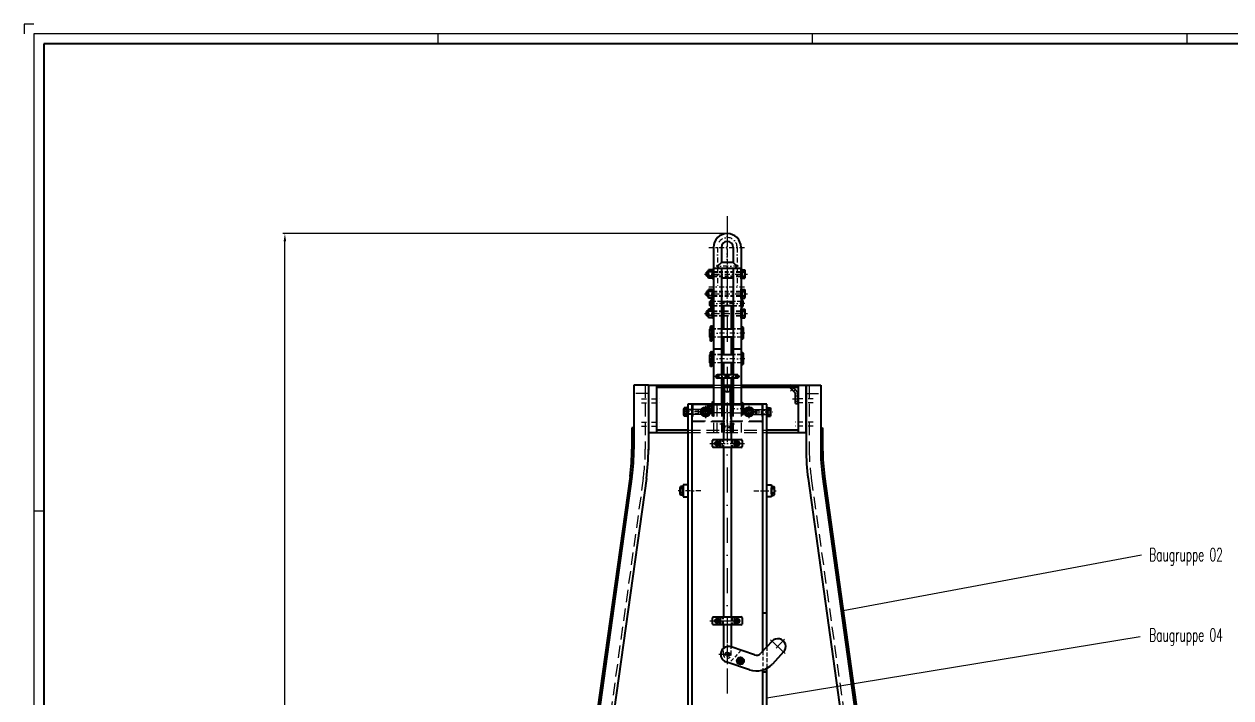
# Model space of a CAD drawing. Extents: x -5080 to -3891, y 5788 to 6629.
# Drawn here: x -5080 to -4468, y 6287 to 6629 of the extents above; entities that cross this region are included whole.
import ezdxf

# ---------------------------------------------------------------- set-up
doc = ezdxf.new("R2010")
doc.units = 0
doc.linetypes.add('STRICHPUNKT', pattern=[25.4, 12.7, -6.35, 0, -6.35])
doc.linetypes.add('VERDECKT', pattern=[9.525, 6.35, -3.175])
doc.layers.get('Defpoints').update_dxf_attribs({"linetype": 'CONTINUOUS'})
for name, color, linetype, lineweight in [('ACHSE', 150, 'STRICHPUNKT', 25), ('BEM', 6, 'CONTINUOUS', 25), ('TEXT_7', 1, 'CONTINUOUS', 60), ('VERDECKT', 2, 'VERDECKT', 25), ('VOLL_03', 6, 'CONTINUOUS', 25), ('VOLL_05', 7, 'CONTINUOUS', 40)]:
    doc.layers.add(name, color=color, linetype=linetype, lineweight=lineweight)
doc.styles.add('ROMANS', font='romans.shx', dxfattribs={"width": 0.6, "height": 80})
doc.styles.get("Standard").update_dxf_attribs({"font": 'romans.shx', "width": 0.6})
doc.dimstyles.get("Standard").update_dxf_attribs({"dimtxt": 4, "dimasz": 4, "dimexe": 1, "dimexo": 1, "dimgap": 1, "dimtad": 1, "dimdsep": 46, "dimtxsty": 'Standard', "dimcen": 0, "dimclrd": 256, "dimclre": 256, "dimclrt": 256, "dimazin": 0, "dimtfac": 1, "dimtmove": 0, "dimatfit": 3, "dimfxl": 0, "dimtolj": 1, "dimtzin": 0, "dimarcsym": 0})

# ---------------------------------------------------------------- blocks, each defined once
blk = doc.blocks.new('*D2')
at = {"layer": 'BEM', "lineweight": -2}
for p, q in [((-4724.53, 6522.56), (-4949.05, 6522.56)), ((-4948.05, 6021.06), (-4948.05, 6518.56)), ((-4927.36, 6017.06), (-4949.05, 6017.06))]:
    blk.add_line(p, q, dxfattribs=at)
at = {"layer": 'BEM'}
for points in [[(-4948.71, 6518.56), (-4947.38, 6518.56), (-4948.05, 6522.56)], [(-4948.71, 6021.06), (-4947.38, 6021.06), (-4948.05, 6017.06)]]:
    blk.add_solid(points, dxfattribs=at)
at = {"layer": 'Defpoints', "color": 0}
for p in [(-4948.05, 6522.56), (-4723.53, 6522.56), (-4926.36, 6017.06)]:
    blk.add_point(p, dxfattribs=at)
at = {"layer": 'BEM', "insert": (-4951.05, 6269.81), "char_height": 4, "attachment_point": 5, "rotation": 90}
blk.add_mtext('\\A1;2528', dxfattribs=at)

msp = doc.modelspace()

# ---------------------------------------------------------------- linework, layer by layer
at = {"layer": 'ACHSE'}
for p, q in [((-4723.5339, 6531.3908), (-4723.5339, 6010.6965)), ((-4728.5339, 6324.5925), (-4728.5339, 6327.5287)), ((-4718.5339, 6324.5925), (-4718.5339, 6327.5287)), ((-4732.394, 6326.0606), (-4714.7419, 6326.0606)), ((-4723.5339, 6314.0942), (-4723.5339, 6304.1034)), ((-4701.6005, 6316.4639), (-4694.167, 6309.569)), ((-4694.4363, 6316.7332), (-4698.6932, 6312.1437)), ((-4727.8887, 6309.0988), (-4721.4027, 6309.0988)), ((-4718.5239, 6305.7902), (-4715.1998, 6305.7902)), ((-4718.4022, 6305.7902), (-4715.3216, 6305.7902)), ((-4716.8619, 6307.4523), (-4716.8619, 6304.1282)), ((-4716.8619, 6304.2499), (-4716.8619, 6307.3305))]:
    msp.add_line(p, q, dxfattribs=at)
at = {"layer": 'ACHSE', "ltscale": 0.2}
for p, q in [((-4723.5339, 6524.9371), (-4723.5339, 6486.184)), ((-4723.5339, 6518.5606), (-4723.5339, 6507.9606)), ((-4732.9105, 6515.5606), (-4714.1573, 6515.5606)), ((-4728.5339, 6515.5606), (-4728.5339, 6495.5606)), ((-4718.5339, 6515.5606), (-4718.5339, 6495.5606)), ((-4717.9093, 6505.9606), (-4729.1436, 6505.9606)), ((-4735.125, 6502.0606), (-4713.3211, 6502.0606)), ((-4735.125, 6492.0606), (-4713.3211, 6492.0606)), ((-4732.9105, 6495.5606), (-4714.1573, 6495.5606)), ((-4714.6367, 6487.0606), (-4732.9959, 6487.0606)), ((-4731.9493, 6489.0106), (-4730.9184, 6489.0106)), ((-4731.4339, 6483.2913), (-4731.4339, 6489.526)), ((-4735.125, 6482.0606), (-4713.3211, 6482.0606)), ((-4732.1928, 6475.3406), (-4731.1749, 6475.3406)), ((-4731.6839, 6475.8495), (-4731.6839, 6467.8097)), ((-4714.5664, 6472.0606), (-4733.5105, 6472.0606)), ((-4732.1928, 6462.3406), (-4731.1749, 6462.3406)), ((-4731.6839, 6462.8495), (-4731.6839, 6454.8097)), ((-4714.5664, 6459.0606), (-4733.5105, 6459.0606)), ((-4717.1817, 6450.0606), (-4729.8886, 6450.0606)), ((-4728.5339, 6451.4152), (-4728.5339, 6448.7059)), ((-4718.5339, 6451.4152), (-4718.5339, 6448.7059)), ((-4691.4552, 6442.6109), (-4689.1925, 6444.8737)), ((-4767.1339, 6438.6967), (-4757.4339, 6438.6967)), ((-4767.1339, 6436.6129), (-4757.4339, 6436.6129)), ((-4723.5339, 6436.8134), (-4723.5339, 6426.1736)), ((-4690.4302, 6438.7038), (-4686.176, 6438.7038)), ((-4679.9339, 6438.6967), (-4689.6339, 6438.6967)), ((-4679.9339, 6436.6129), (-4689.6339, 6436.6129)), ((-4732.3708, 6432.0606), (-4746.5279, 6432.0606)), ((-4731.4006, 6432.0606), (-4737.6672, 6432.0606)), ((-4734.5339, 6435.1938), (-4734.5339, 6428.9273)), ((-4734.5339, 6434.2237), (-4734.5339, 6429.8974)), ((-4714.5339, 6433.6474), (-4734.4887, 6433.6474)), ((-4731.9339, 6430.9908), (-4731.9339, 6436.3362)), ((-4723.5339, 6436.0606), (-4723.5339, 6422.3559)), ((-4715.6672, 6432.0606), (-4709.4006, 6432.0606)), ((-4714.697, 6432.0606), (-4700.166, 6432.0606)), ((-4712.5339, 6435.1938), (-4712.5339, 6428.9273)), ((-4712.5339, 6434.2237), (-4712.5339, 6429.8974)), ((-4767.1339, 6426.879), (-4757.4339, 6426.879)), ((-4767.1339, 6424.7952), (-4757.4339, 6424.7952)), ((-4727.2386, 6426.0606), (-4719.8292, 6426.0606)), ((-4679.9339, 6426.879), (-4689.6339, 6426.879)), ((-4679.9339, 6424.7952), (-4689.6339, 6424.7952)), ((-4732.394, 6416.0606), (-4714.7419, 6416.0606)), ((-4728.5339, 6414.5925), (-4728.5339, 6417.5287)), ((-4718.5339, 6414.5925), (-4718.5339, 6417.5287)), ((-4736.9421, 6392.0606), (-4748.424, 6392.0606)), ((-4710.1257, 6392.0606), (-4698.6438, 6392.0606))]:
    msp.add_line(p, q, dxfattribs=at)
msp.add_arc((-4723.5339, 6515.5606), 5, 0, 180, dxfattribs=at)
at = {"layer": 'BEM'}
for p, q in [((-4513.3548, 6359.4604), (-4664.6664, 6331.1509)), ((-4703.5339, 6287.0606), (-4513.9353, 6318.0855))]:
    msp.add_line(p, q, dxfattribs=at)
at = {"layer": 'VERDECKT', "ltscale": 0.3}
for p, q in [((-4730.5339, 6503.3606), (-4716.5339, 6503.3606)), ((-4730.5339, 6503.2606), (-4716.5339, 6503.2606)), ((-4730.5339, 6503.0398), (-4716.5764, 6503.0398)), ((-4730.5339, 6501.0814), (-4716.5764, 6501.0814)), ((-4730.5339, 6500.8606), (-4716.5339, 6500.8606)), ((-4730.5339, 6500.7606), (-4716.5339, 6500.7606)), ((-4730.5339, 6493.3606), (-4716.5339, 6493.3606)), ((-4730.5339, 6493.2606), (-4716.5339, 6493.2606)), ((-4730.5339, 6493.0398), (-4716.5764, 6493.0398)), ((-4730.5339, 6491.0814), (-4716.5764, 6491.0814)), ((-4730.5339, 6490.8606), (-4716.5339, 6490.8606)), ((-4730.5339, 6490.7606), (-4716.5339, 6490.7606)), ((-4726.5339, 6488.1606), (-4730.5339, 6488.1606)), ((-4726.5339, 6488.0606), (-4730.5339, 6488.0606)), ((-4730.5339, 6486.0606), (-4726.5339, 6486.0606)), ((-4730.5339, 6485.9606), (-4726.5339, 6485.9606)), ((-4716.5339, 6488.1606), (-4720.5339, 6488.1606)), ((-4716.5339, 6488.0606), (-4720.5339, 6488.0606)), ((-4720.5339, 6486.0606), (-4716.5339, 6486.0606)), ((-4720.5339, 6485.9606), (-4716.5339, 6485.9606)), ((-4730.5339, 6483.3606), (-4716.5339, 6483.3606)), ((-4730.5339, 6483.2606), (-4716.5339, 6483.2606)), ((-4730.5339, 6483.0398), (-4716.5764, 6483.0398)), ((-4730.5339, 6481.0814), (-4716.5764, 6481.0814)), ((-4730.5339, 6480.8606), (-4716.5339, 6480.8606)), ((-4730.5339, 6480.7606), (-4716.5339, 6480.7606)), ((-4732.0339, 6470.0606), (-4732.0339, 6474.0606)), ((-4732.0039, 6470.0657), (-4732.0039, 6474.0555)), ((-4731.3639, 6470.0657), (-4731.3639, 6474.0555)), ((-4731.3339, 6470.0606), (-4731.3339, 6474.0606)), ((-4726.5339, 6474.1606), (-4730.5339, 6474.1606)), ((-4726.5339, 6474.0606), (-4730.5339, 6474.0606)), ((-4716.5339, 6474.1606), (-4720.5339, 6474.1606)), ((-4716.5339, 6474.0606), (-4720.5339, 6474.0606)), ((-4726.5339, 6470.0606), (-4730.5339, 6470.0606)), ((-4726.5339, 6469.9606), (-4730.5339, 6469.9606)), ((-4716.5339, 6470.0606), (-4720.5339, 6470.0606)), ((-4716.5339, 6469.9606), (-4720.5339, 6469.9606)), ((-4732.0339, 6457.0606), (-4732.0339, 6461.0606)), ((-4732.0039, 6457.0657), (-4732.0039, 6461.0555)), ((-4731.3639, 6457.0657), (-4731.3639, 6461.0555)), ((-4731.3339, 6457.0606), (-4731.3339, 6461.0606)), ((-4726.5339, 6461.1606), (-4730.5339, 6461.1606)), ((-4726.5339, 6461.0606), (-4730.5339, 6461.0606)), ((-4716.5339, 6461.1606), (-4720.5339, 6461.1606)), ((-4716.5339, 6461.0606), (-4720.5339, 6461.0606)), ((-4726.5339, 6457.0606), (-4730.5339, 6457.0606)), ((-4726.5339, 6456.9606), (-4730.5339, 6456.9606)), ((-4716.5339, 6457.0606), (-4720.5339, 6457.0606)), ((-4716.5339, 6456.9606), (-4720.5339, 6456.9606)), ((-4738.2547, 6433.2606), (-4743.5339, 6433.2606)), ((-4738.0339, 6433.0398), (-4743.5339, 6433.0398)), ((-4738.0339, 6431.0814), (-4743.5339, 6431.0814)), ((-4738.2547, 6430.8606), (-4743.5339, 6430.8606)), ((-4741.0339, 6433.5106), (-4740.8339, 6433.3106)), ((-4741.0339, 6430.6106), (-4740.8339, 6430.8106)), ((-4737.0339, 6433.3106), (-4740.8339, 6433.3106)), ((-4740.8339, 6430.8106), (-4740.8339, 6433.3106)), ((-4737.0339, 6430.8106), (-4740.8339, 6430.8106)), ((-4738.2547, 6433.2606), (-4738.2547, 6430.8606)), ((-4738.2547, 6433.2606), (-4738.0339, 6433.0398)), ((-4738.2547, 6430.8606), (-4738.0339, 6431.0814)), ((-4738.0339, 6431.0814), (-4738.0339, 6433.0398)), ((-4737.0339, 6433.3106), (-4737.0339, 6430.8106)), ((-4737.0339, 6433.3106), (-4736.2828, 6432.0606)), ((-4737.0339, 6430.8106), (-4736.2828, 6432.0606)), ((-4725.7839, 6435.6474), (-4726.5339, 6435.6474)), ((-4725.7839, 6431.6474), (-4726.5339, 6431.6474)), ((-4725.7839, 6435.6474), (-4721.2839, 6435.6474)), ((-4721.2839, 6431.6474), (-4725.7839, 6431.6474)), ((-4725.5339, 6436.0606), (-4725.5339, 6426.0606)), ((-4725.1339, 6436.0606), (-4725.1339, 6427.0606)), ((-4721.9339, 6436.0606), (-4721.9339, 6427.0606)), ((-4721.5339, 6436.0606), (-4721.5339, 6426.0606)), ((-4720.5339, 6435.6474), (-4721.2839, 6435.6474)), ((-4720.5339, 6431.6474), (-4721.2839, 6431.6474)), ((-4710.0339, 6433.3106), (-4710.785, 6432.0606)), ((-4710.0339, 6430.8106), (-4710.785, 6432.0606)), ((-4710.0339, 6433.3106), (-4706.2339, 6433.3106)), ((-4710.0339, 6433.3106), (-4710.0339, 6430.8106)), ((-4710.0339, 6430.8106), (-4706.2339, 6430.8106)), ((-4708.8131, 6433.2606), (-4709.0339, 6433.0398)), ((-4709.0339, 6431.0814), (-4709.0339, 6433.0398)), ((-4709.0339, 6433.0398), (-4703.5339, 6433.0398)), ((-4708.8131, 6430.8606), (-4709.0339, 6431.0814)), ((-4709.0339, 6431.0814), (-4703.5339, 6431.0814)), ((-4708.8131, 6433.2606), (-4708.8131, 6430.8606)), ((-4708.8131, 6433.2606), (-4703.5339, 6433.2606)), ((-4708.8131, 6430.8606), (-4703.5339, 6430.8606)), ((-4706.0339, 6433.5106), (-4706.2339, 6433.3106)), ((-4706.2339, 6430.8106), (-4706.2339, 6433.3106)), ((-4706.0339, 6430.6106), (-4706.2339, 6430.8106)), ((-4726.0339, 6414.0606), (-4726.0339, 6418.0606)), ((-4725.5339, 6418.0606), (-4725.5339, 6414.0606)), ((-4721.5339, 6418.0606), (-4721.5339, 6414.0606)), ((-4721.0339, 6418.0606), (-4721.0339, 6414.0606)), ((-4726.0339, 6324.0606), (-4726.0339, 6328.0606)), ((-4725.5339, 6324.0606), (-4725.5339, 6328.0606)), ((-4721.5339, 6328.0606), (-4721.5339, 6324.0606)), ((-4721.0339, 6328.0606), (-4721.0339, 6324.0606)), ((-4725.5339, 6309.0988), (-4725.5339, 6312.1033)), ((-4723.9839, 6309.9488), (-4723.0839, 6309.9488)), ((-4723.9839, 6308.2488), (-4723.0839, 6308.2488)), ((-4716.5261, 6311.1519), (-4722.4311, 6304.7857)), ((-4721.5339, 6309.0988), (-4721.5339, 6312.8614)), ((-4705.5339, 6310.6507), (-4705.5339, 6301.1152)), ((-4703.5339, 6312.8069), (-4703.5339, 6301.938))]:
    msp.add_line(p, q, dxfattribs=at)
at = {"layer": 'VERDECKT'}
for p, q in [((-4716.5764, 6500.8606), (-4716.5764, 6503.2606)), ((-4716.5764, 6503.0398), (-4716.5339, 6503.062)), ((-4716.5764, 6501.0814), (-4716.5339, 6501.0591)), ((-4716.5764, 6490.8606), (-4716.5764, 6493.2606)), ((-4716.5764, 6493.0398), (-4716.5339, 6493.062)), ((-4731.7339, 6488.0606), (-4731.7339, 6486.0606)), ((-4731.6839, 6486.0749), (-4731.6839, 6488.0463)), ((-4731.1839, 6488.0463), (-4731.1839, 6486.0749)), ((-4731.1339, 6488.0606), (-4731.1339, 6486.0606)), ((-4716.5764, 6491.0814), (-4716.5339, 6491.0591)), ((-4716.5764, 6480.8606), (-4716.5764, 6483.2606)), ((-4716.5764, 6483.0398), (-4716.5339, 6483.062)), ((-4716.5764, 6481.0814), (-4716.5339, 6481.0591)), ((-4726.5339, 6450.8606), (-4726.5339, 6449.2606)), ((-4720.5339, 6450.8606), (-4720.5339, 6449.2606)), ((-4765.1339, 6445.6474), (-4765.1339, 6413.1902)), ((-4730.5339, 6445.6474), (-4726.5339, 6445.6474)), ((-4730.5339, 6444.4257), (-4726.5339, 6444.4257)), ((-4725.7839, 6444.4257), (-4725.0339, 6444.4257)), ((-4722.0339, 6444.4257), (-4721.2839, 6444.4257)), ((-4720.5339, 6445.6474), (-4716.5339, 6445.6474)), ((-4720.5339, 6444.4257), (-4716.5339, 6444.4257)), ((-4691.5966, 6444.1666), (-4690.7481, 6445.0151)), ((-4689.8996, 6442.4695), (-4689.051, 6443.318)), ((-4681.9339, 6445.6474), (-4681.9339, 6413.1902)), ((-4763.5339, 6441.4799), (-4770.9339, 6441.4799)), ((-4687.6339, 6440.0038), (-4688.8339, 6440.0038)), ((-4687.6339, 6437.4038), (-4688.8339, 6437.4038)), ((-4683.5339, 6441.4799), (-4676.1339, 6441.4799)), ((-4741.0339, 6436.0606), (-4741.0339, 6427.4606)), ((-4732.3339, 6435.6474), (-4732.3339, 6431.6474)), ((-4731.5339, 6435.6474), (-4731.5339, 6431.6474)), ((-4730.5339, 6436.0606), (-4730.5339, 6421.6474)), ((-4730.5339, 6435.6474), (-4726.5339, 6435.6474)), ((-4726.5339, 6431.6474), (-4730.5339, 6431.6474)), ((-4728.7839, 6436.0606), (-4728.7839, 6421.6474)), ((-4726.5339, 6436.0606), (-4726.5339, 6421.6474)), ((-4725.7839, 6436.0606), (-4725.7839, 6421.6474)), ((-4725.0339, 6436.0606), (-4725.0339, 6421.6474)), ((-4722.0339, 6436.0606), (-4722.0339, 6421.6474)), ((-4721.2839, 6436.0606), (-4721.2839, 6421.6474)), ((-4720.5339, 6436.0606), (-4720.5339, 6421.6474)), ((-4720.5339, 6435.6474), (-4716.5339, 6435.6474)), ((-4720.5339, 6431.6474), (-4716.5339, 6431.6474)), ((-4716.5339, 6436.0606), (-4716.5339, 6421.6474)), ((-4706.0339, 6436.0606), (-4706.0339, 6427.4606)), ((-4706.0339, 6427.4606), (-4741.0339, 6427.4606)), ((-4741.0339, 6427.4606), (-4740.6339, 6427.0606)), ((-4706.4339, 6427.0606), (-4740.6339, 6427.0606)), ((-4706.4339, 6427.0606), (-4706.0339, 6427.4606)), ((-4770.9339, 6419.8141), (-4771.9339, 6419.8141)), ((-4743.5339, 6422.8692), (-4703.5339, 6422.8692)), ((-4743.5339, 6421.6474), (-4703.5339, 6421.6474)), ((-4676.1339, 6419.8141), (-4675.1339, 6419.8141)), ((-4766.1563, 6398.4478), (-4785.1766, 6261.9767)), ((-4680.9115, 6398.4478), (-4661.8912, 6261.9767))]:
    msp.add_line(p, q, dxfattribs=at)
at = {"layer": 'VERDECKT', "ltscale": 0.3}
for centre, radius in [((-4734.5339, 6432.0606), 1.5647), ((-4734.5339, 6432.0606), 1.3), ((-4734.5339, 6432.0606), 1.2), ((-4712.5339, 6432.0606), 1.5647), ((-4712.5339, 6432.0606), 1.3), ((-4712.5339, 6432.0606), 1.2), ((-4728.5339, 6416.0606), 0.8235), ((-4728.5339, 6416.0606), 0.65), ((-4728.5339, 6416.0606), 0.6), ((-4718.5339, 6416.0606), 0.8235), ((-4718.5339, 6416.0606), 0.65), ((-4718.5339, 6416.0606), 0.6), ((-4728.5339, 6326.0606), 0.8235), ((-4728.5339, 6326.0606), 0.65), ((-4728.5339, 6326.0606), 0.6), ((-4718.5339, 6326.0606), 0.8235), ((-4718.5339, 6326.0606), 0.65), ((-4718.5339, 6326.0606), 0.6), ((-4716.8619, 6305.7902), 1.35), ((-4716.8619, 6305.7902), 1.05), ((-4716.8619, 6305.7902), 0.816)]:
    msp.add_circle(centre, radius, dxfattribs=at)
at = {"layer": 'VERDECKT'}
for centre, radius, start, end in [((-4731.4339, 6489.0106), 0.25, 180, 0), ((-4731.6839, 6475.3406), 0.32, 180, 0), ((-4731.6839, 6462.3406), 0.32, 180, 0), ((-4728.5339, 6450.0606), 0.8, 270, 90), ((-4718.5339, 6450.0606), 0.8, 90, 270), ((-4871.9339, 6413.1902), 106.8, 352.065667, 0), ((-4575.1339, 6413.1902), 106.8, 180, 187.934333)]:
    msp.add_arc(centre, radius, start, end, dxfattribs=at)
at = {"layer": 'VERDECKT', "ltscale": 0.3}
for centre, radius, start, end in [((-4734.5339, 6432.0606), 0.986, 75, 345), ((-4712.5339, 6432.0606), 0.986, 75, 345), ((-4723.5339, 6426.0606), 2, 180, 0), ((-4723.5339, 6423.5474), 1.5, 0, 180), ((-4728.5339, 6416.0606), 0.478, 75, 345), ((-4718.5339, 6416.0606), 0.478, 195, 105), ((-4728.5339, 6326.0606), 0.478, 75, 345), ((-4718.5339, 6326.0606), 0.478, 195, 105), ((-4723.5339, 6309.0988), 2, 180, 0), ((-4723.9839, 6309.0988), 0.85, 90, 270), ((-4723.0839, 6309.0988), 0.85, 270, 90), ((-4716.8619, 6305.7902), 1, 75, 345)]:
    msp.add_arc(centre, radius, start, end, dxfattribs=at)
at = {"layer": 'VOLL_03', "ltscale": 0.8}
for p, q in [((-5075.3783, 6628.8285), (-5080.3783, 6628.8285)), ((-5080.3783, 6628.8285), (-5080.3783, 6623.8285)), ((-3896.3783, 6623.8285), (-5075.3783, 6623.8285)), ((-5075.3783, 6623.8285), (-5075.3783, 5792.8285))]:
    msp.add_line(p, q, dxfattribs=at)
at = {"layer": 'VOLL_03'}
for p, q in [((-4870.3783, 6623.8285), (-4870.3783, 6618.8285)), ((-4680.3783, 6623.8285), (-4680.3783, 6618.8285)), ((-4490.3783, 6623.8285), (-4490.3783, 6618.8285)), ((-4734.0339, 6503.0398), (-4733.2264, 6503.0398)), ((-4734.0339, 6501.0814), (-4733.2264, 6501.0814)), ((-4734.0339, 6493.0398), (-4733.2264, 6493.0398)), ((-4734.0339, 6491.0814), (-4733.2264, 6491.0814)), ((-4734.0339, 6483.0398), (-4733.2264, 6483.0398)), ((-4734.0339, 6481.0814), (-4733.2264, 6481.0814)), ((-5075.3783, 6381.8285), (-5070.3783, 6381.8285))]:
    msp.add_line(p, q, dxfattribs=at)
at = {"layer": 'VOLL_05', "ltscale": 0.8}
for p, q in [((-3901.3783, 6618.8285), (-5070.3783, 6618.8285)), ((-5070.3783, 6618.8285), (-5070.3783, 5797.8285))]:
    msp.add_line(p, q, dxfattribs=at)
at = {"layer": 'VOLL_05'}
for p, q in [((-4730.5339, 6515.5606), (-4730.5339, 6505.0606)), ((-4726.5339, 6515.5606), (-4726.5339, 6507.9606)), ((-4720.5339, 6515.5606), (-4720.5339, 6507.9606)), ((-4716.5339, 6515.5606), (-4716.5339, 6505.0606)), ((-4731.1945, 6504.2384), (-4733.0658, 6504.2384)), ((-4730.8339, 6504.4606), (-4731.0339, 6504.2606)), ((-4731.0339, 6499.8606), (-4731.0339, 6504.2606)), ((-4730.8339, 6499.6606), (-4730.8339, 6504.4606)), ((-4730.5339, 6504.4606), (-4730.8339, 6504.4606)), ((-4730.5339, 6505.0606), (-4726.5339, 6505.0606)), ((-4730.5339, 6505.0606), (-4730.5339, 6436.0606)), ((-4730.5339, 6499.6606), (-4730.5339, 6504.4606)), ((-4726.5339, 6507.9606), (-4728.5339, 6505.9606)), ((-4728.5339, 6505.9606), (-4727.6339, 6505.0606)), ((-4720.5339, 6507.9606), (-4726.5339, 6507.9606)), ((-4726.5339, 6505.0606), (-4716.5339, 6505.0606)), ((-4726.5339, 6505.0606), (-4726.5339, 6450.8606)), ((-4726.5339, 6503.9606), (-4726.5339, 6495.5606)), ((-4720.5339, 6507.9606), (-4718.5339, 6505.9606)), ((-4720.5339, 6505.0606), (-4720.5339, 6450.8606)), ((-4720.5339, 6503.9606), (-4720.5339, 6495.5606)), ((-4718.5339, 6505.9606), (-4719.4339, 6505.0606)), ((-4716.5339, 6505.0606), (-4716.5339, 6436.0606)), ((-4716.5339, 6504.4606), (-4716.2339, 6504.4606)), ((-4716.5339, 6499.6606), (-4716.5339, 6504.4606)), ((-4716.2339, 6504.4606), (-4716.0339, 6504.2606)), ((-4716.2339, 6499.6606), (-4716.2339, 6504.4606)), ((-4716.0339, 6499.8606), (-4716.0339, 6504.2606)), ((-4715.8924, 6500.0108), (-4715.8924, 6504.2384)), ((-4715.8924, 6504.2384), (-4714.6314, 6504.2384)), ((-4715.8924, 6503.9097), (-4715.8924, 6504.2384)), ((-4733.8131, 6503.2606), (-4734.0339, 6503.0398)), ((-4734.0339, 6501.0814), (-4734.0339, 6503.0398)), ((-4733.8131, 6500.8606), (-4734.0339, 6501.0814)), ((-4733.8131, 6503.2606), (-4733.8131, 6500.8606)), ((-4733.8131, 6503.2606), (-4733.2264, 6503.2606)), ((-4733.8131, 6500.8606), (-4733.2264, 6500.8606)), ((-4733.2264, 6500.4272), (-4733.2264, 6503.6939)), ((-4731.1945, 6503.1495), (-4733.0658, 6503.1495)), ((-4731.1945, 6500.9716), (-4733.0658, 6500.9716)), ((-4731.1945, 6499.8827), (-4733.0658, 6499.8827)), ((-4731.0339, 6500.4272), (-4731.0339, 6503.6939)), ((-4731.0339, 6499.8606), (-4730.8339, 6499.6606)), ((-4730.5339, 6499.6606), (-4730.8339, 6499.6606)), ((-4726.5339, 6500.0606), (-4720.5339, 6500.0606)), ((-4716.5339, 6499.6606), (-4716.2339, 6499.6606)), ((-4716.0339, 6499.8606), (-4716.2339, 6499.6606)), ((-4716.0339, 6500.5073), (-4716.0339, 6503.6138)), ((-4716.0339, 6503.6138), (-4715.8924, 6503.6138)), ((-4716.0339, 6500.5073), (-4715.8924, 6500.5073)), ((-4715.8924, 6503.1495), (-4714.6314, 6503.1495)), ((-4715.8924, 6500.9716), (-4714.6314, 6500.9716)), ((-4715.8924, 6500.3395), (-4715.8924, 6499.8827)), ((-4715.8924, 6499.8827), (-4714.6314, 6499.8827)), ((-4714.4708, 6500.4272), (-4714.4708, 6503.6939)), ((-4733.8131, 6493.2606), (-4734.0339, 6493.0398)), ((-4734.0339, 6491.0814), (-4734.0339, 6493.0398)), ((-4733.8131, 6493.2606), (-4733.8131, 6490.8606)), ((-4733.8131, 6493.2606), (-4733.2264, 6493.2606)), ((-4733.2264, 6490.4272), (-4733.2264, 6493.6939)), ((-4731.1945, 6494.2384), (-4733.0658, 6494.2384)), ((-4731.1945, 6493.1495), (-4733.0658, 6493.1495)), ((-4730.8339, 6494.4606), (-4731.0339, 6494.2606)), ((-4731.0339, 6489.8606), (-4731.0339, 6494.2606)), ((-4731.0339, 6490.4272), (-4731.0339, 6493.6939)), ((-4730.5339, 6494.4606), (-4730.8339, 6494.4606)), ((-4730.8339, 6489.6606), (-4730.8339, 6494.4606)), ((-4730.5339, 6489.6606), (-4730.5339, 6494.4606)), ((-4716.5339, 6489.6606), (-4716.5339, 6494.4606)), ((-4716.5339, 6494.4606), (-4716.2339, 6494.4606)), ((-4716.2339, 6489.6606), (-4716.2339, 6494.4606)), ((-4716.2339, 6494.4606), (-4716.0339, 6494.2606)), ((-4716.0339, 6489.8606), (-4716.0339, 6494.2606)), ((-4716.0339, 6493.6138), (-4715.8924, 6493.6138)), ((-4716.0339, 6490.5073), (-4716.0339, 6493.6138)), ((-4715.8924, 6493.9097), (-4715.8924, 6494.2384)), ((-4715.8924, 6494.2384), (-4714.6314, 6494.2384)), ((-4715.8924, 6490.0108), (-4715.8924, 6494.2384)), ((-4715.8924, 6493.1495), (-4714.6314, 6493.1495)), ((-4714.4708, 6490.4272), (-4714.4708, 6493.6939)), ((-4733.8131, 6490.8606), (-4734.0339, 6491.0814)), ((-4733.8131, 6490.8606), (-4733.2264, 6490.8606)), ((-4731.1945, 6490.9716), (-4733.0658, 6490.9716)), ((-4731.1945, 6489.8827), (-4733.0658, 6489.8827)), ((-4732.5339, 6487.8606), (-4732.3339, 6488.0606)), ((-4732.5339, 6487.8606), (-4732.5339, 6486.2606)), ((-4732.5339, 6486.2606), (-4732.3339, 6486.0606)), ((-4731.7339, 6488.0606), (-4732.3339, 6488.0606)), ((-4732.3339, 6486.0606), (-4732.3339, 6488.0606)), ((-4732.3339, 6486.0606), (-4732.3339, 6488.0606)), ((-4732.3339, 6486.0606), (-4731.7339, 6486.0606)), ((-4731.6839, 6488.0463), (-4731.6839, 6489.0106)), ((-4731.6839, 6483.6606), (-4731.6839, 6486.0749)), ((-4731.1839, 6488.0463), (-4731.1839, 6489.0106)), ((-4731.1839, 6483.6606), (-4731.1839, 6486.0749)), ((-4730.9339, 6488.0606), (-4731.1339, 6488.0606)), ((-4731.1339, 6486.0606), (-4730.9339, 6486.0606)), ((-4731.0339, 6489.8606), (-4730.8339, 6489.6606)), ((-4730.9339, 6488.8606), (-4730.7339, 6489.0606)), ((-4730.9339, 6485.2606), (-4730.9339, 6488.8606)), ((-4730.5339, 6489.6606), (-4730.8339, 6489.6606)), ((-4730.5339, 6489.0606), (-4730.7339, 6489.0606)), ((-4730.7339, 6489.0606), (-4730.7339, 6485.0606)), ((-4730.5339, 6485.0606), (-4730.5339, 6489.0606)), ((-4730.5339, 6488.0606), (-4730.5339, 6489.0606)), ((-4730.5339, 6485.0606), (-4730.5339, 6486.0606)), ((-4726.5339, 6488.0606), (-4720.5339, 6488.0606)), ((-4726.5339, 6486.0606), (-4720.5339, 6486.0606)), ((-4725.5339, 6486.0606), (-4725.5339, 6474.0606)), ((-4721.5339, 6486.0606), (-4721.5339, 6474.0606)), ((-4716.5339, 6489.6606), (-4716.2339, 6489.6606)), ((-4716.5339, 6488.4606), (-4716.3339, 6488.6606)), ((-4716.5339, 6485.6606), (-4716.5339, 6488.4606)), ((-4716.5339, 6485.6606), (-4716.3339, 6485.4606)), ((-4716.3339, 6485.4606), (-4716.3339, 6488.6606)), ((-4715.7339, 6488.6606), (-4716.3339, 6488.6606)), ((-4716.0339, 6489.8606), (-4716.2339, 6489.6606)), ((-4716.0339, 6490.5073), (-4715.8924, 6490.5073)), ((-4715.8924, 6490.9716), (-4714.6314, 6490.9716)), ((-4715.8924, 6490.3395), (-4715.8924, 6489.8827)), ((-4715.8924, 6489.8827), (-4714.6314, 6489.8827)), ((-4715.7339, 6485.4606), (-4715.7339, 6488.6606)), ((-4715.5339, 6488.4606), (-4715.7339, 6488.6606)), ((-4715.7339, 6485.4606), (-4715.5339, 6485.6606)), ((-4715.5339, 6485.6606), (-4715.5339, 6488.4606)), ((-4733.8131, 6483.2606), (-4734.0339, 6483.0398)), ((-4734.0339, 6481.0814), (-4734.0339, 6483.0398)), ((-4733.8131, 6480.8606), (-4734.0339, 6481.0814)), ((-4733.8131, 6483.2606), (-4733.8131, 6480.8606)), ((-4733.8131, 6483.2606), (-4733.2264, 6483.2606)), ((-4733.8131, 6480.8606), (-4733.2264, 6480.8606)), ((-4733.2264, 6480.4272), (-4733.2264, 6483.6939)), ((-4731.1945, 6484.2384), (-4733.0658, 6484.2384)), ((-4731.1945, 6483.1495), (-4733.0658, 6483.1495)), ((-4731.1945, 6480.9716), (-4733.0658, 6480.9716)), ((-4731.1945, 6479.8827), (-4733.0658, 6479.8827)), ((-4731.6839, 6483.6606), (-4731.1839, 6483.6606)), ((-4730.8339, 6484.4606), (-4731.0339, 6484.2606)), ((-4731.0339, 6479.8606), (-4731.0339, 6484.2606)), ((-4731.0339, 6480.4272), (-4731.0339, 6483.6939)), ((-4731.0339, 6479.8606), (-4730.8339, 6479.6606)), ((-4730.7339, 6485.0606), (-4730.9339, 6485.2606)), ((-4730.5339, 6484.4606), (-4730.8339, 6484.4606)), ((-4730.8339, 6479.6606), (-4730.8339, 6484.4606)), ((-4730.5339, 6479.6606), (-4730.8339, 6479.6606)), ((-4730.5339, 6485.0606), (-4730.7339, 6485.0606)), ((-4730.5339, 6479.6606), (-4730.5339, 6484.4606)), ((-4716.5339, 6479.6606), (-4716.5339, 6484.4606)), ((-4716.5339, 6484.4606), (-4716.2339, 6484.4606)), ((-4716.5339, 6479.6606), (-4716.2339, 6479.6606)), ((-4716.3339, 6485.4606), (-4715.7339, 6485.4606)), ((-4716.2339, 6479.6606), (-4716.2339, 6484.4606)), ((-4716.2339, 6484.4606), (-4716.0339, 6484.2606)), ((-4716.0339, 6479.8606), (-4716.2339, 6479.6606)), ((-4716.0339, 6479.8606), (-4716.0339, 6484.2606)), ((-4716.0339, 6483.6138), (-4715.8924, 6483.6138)), ((-4716.0339, 6480.5073), (-4716.0339, 6483.6138)), ((-4716.0339, 6480.5073), (-4715.8924, 6480.5073)), ((-4715.8924, 6483.9097), (-4715.8924, 6484.2384)), ((-4715.8924, 6484.2384), (-4714.6314, 6484.2384)), ((-4715.8924, 6480.0108), (-4715.8924, 6484.2384)), ((-4715.8924, 6483.1495), (-4714.6314, 6483.1495)), ((-4715.8924, 6480.9716), (-4714.6314, 6480.9716)), ((-4715.8924, 6480.3395), (-4715.8924, 6479.8827)), ((-4715.8924, 6479.8827), (-4714.6314, 6479.8827)), ((-4714.4708, 6480.4272), (-4714.4708, 6483.6939)), ((-4732.5339, 6473.8606), (-4732.3339, 6474.0606)), ((-4732.5339, 6473.8606), (-4732.5339, 6470.2606)), ((-4732.3339, 6470.0606), (-4732.3339, 6474.0606)), ((-4732.0339, 6474.0606), (-4732.3339, 6474.0606)), ((-4732.0039, 6474.0555), (-4732.0039, 6475.3406)), ((-4731.3639, 6474.0555), (-4731.3639, 6475.3406)), ((-4731.1339, 6474.0606), (-4731.3339, 6474.0606)), ((-4730.8339, 6475.7569), (-4731.1339, 6475.4569)), ((-4731.1339, 6468.6569), (-4731.1339, 6475.4569)), ((-4730.8339, 6468.3569), (-4730.8339, 6475.7569)), ((-4730.5339, 6475.7569), (-4730.8339, 6475.7569)), ((-4730.5339, 6468.3569), (-4730.5339, 6475.7569)), ((-4720.5339, 6474.0606), (-4726.5339, 6474.0606)), ((-4716.3339, 6475.0606), (-4716.5339, 6474.8606)), ((-4715.7339, 6475.0606), (-4716.3339, 6475.0606)), ((-4716.2839, 6475.0606), (-4716.2839, 6469.0606)), ((-4715.5339, 6474.8606), (-4715.7339, 6475.0606)), ((-4715.7339, 6475.0606), (-4715.7339, 6469.0606)), ((-4715.5339, 6474.8606), (-4715.5339, 6469.2606)), ((-4732.5339, 6470.2606), (-4732.3339, 6470.0606)), ((-4732.0339, 6470.0606), (-4732.3339, 6470.0606)), ((-4732.0039, 6468.0606), (-4732.0039, 6470.0657)), ((-4731.3639, 6468.0606), (-4732.0039, 6468.0606)), ((-4731.3639, 6468.0606), (-4731.3639, 6470.0657)), ((-4731.1339, 6470.0606), (-4731.3339, 6470.0606)), ((-4731.1339, 6468.6569), (-4730.8339, 6468.3569)), ((-4730.5339, 6468.3569), (-4730.8339, 6468.3569)), ((-4720.5339, 6470.0606), (-4726.5339, 6470.0606)), ((-4725.5339, 6470.0606), (-4725.5339, 6461.0606)), ((-4721.5339, 6470.0606), (-4721.5339, 6461.0606)), ((-4716.5339, 6469.2606), (-4716.3339, 6469.0606)), ((-4715.7339, 6469.0606), (-4716.3339, 6469.0606)), ((-4715.7339, 6469.0606), (-4715.5339, 6469.2606)), ((-4732.5339, 6460.8606), (-4732.3339, 6461.0606)), ((-4732.3339, 6457.0606), (-4732.3339, 6461.0606)), ((-4732.0339, 6461.0606), (-4732.3339, 6461.0606)), ((-4732.0039, 6461.0555), (-4732.0039, 6462.3406)), ((-4731.3639, 6461.0555), (-4731.3639, 6462.3406)), ((-4731.1339, 6461.0606), (-4731.3339, 6461.0606)), ((-4730.8339, 6462.7569), (-4731.1339, 6462.4569)), ((-4731.1339, 6455.6569), (-4731.1339, 6462.4569)), ((-4730.5339, 6462.7569), (-4730.8339, 6462.7569)), ((-4730.8339, 6455.3569), (-4730.8339, 6462.7569)), ((-4730.5339, 6464.0606), (-4726.5339, 6464.0606)), ((-4730.5339, 6455.3569), (-4730.5339, 6462.7569)), ((-4720.5339, 6461.0606), (-4726.5339, 6461.0606)), ((-4720.5339, 6464.0606), (-4716.5339, 6464.0606)), ((-4716.3339, 6462.0606), (-4716.5339, 6461.8606)), ((-4715.7339, 6462.0606), (-4716.3339, 6462.0606)), ((-4716.2839, 6462.0606), (-4716.2839, 6456.0606)), ((-4715.5339, 6461.8606), (-4715.7339, 6462.0606)), ((-4715.7339, 6462.0606), (-4715.7339, 6456.0606)), ((-4715.5339, 6461.8606), (-4715.5339, 6456.2606)), ((-4732.5339, 6460.8606), (-4732.5339, 6457.2606)), ((-4732.5339, 6457.2606), (-4732.3339, 6457.0606)), ((-4732.0339, 6457.0606), (-4732.3339, 6457.0606)), ((-4732.0039, 6455.0606), (-4732.0039, 6457.0657)), ((-4731.3639, 6455.0606), (-4732.0039, 6455.0606)), ((-4731.3639, 6455.0606), (-4731.3639, 6457.0657)), ((-4731.1339, 6457.0606), (-4731.3339, 6457.0606)), ((-4731.1339, 6455.6569), (-4730.8339, 6455.3569)), ((-4730.5339, 6455.3569), (-4730.8339, 6455.3569)), ((-4720.5339, 6457.0606), (-4726.5339, 6457.0606)), ((-4725.5339, 6457.0606), (-4725.5339, 6450.8606)), ((-4721.5339, 6457.0606), (-4721.5339, 6450.8606)), ((-4716.5339, 6456.2606), (-4716.3339, 6456.0606)), ((-4715.7339, 6456.0606), (-4716.3339, 6456.0606)), ((-4715.7339, 6456.0606), (-4715.5339, 6456.2606)), ((-4718.5339, 6450.8606), (-4728.5339, 6450.8606)), ((-4718.5339, 6449.2606), (-4728.5339, 6449.2606)), ((-4726.5339, 6449.2606), (-4726.5339, 6436.0606)), ((-4725.5339, 6449.2606), (-4725.5339, 6418.0606)), ((-4721.5339, 6449.2606), (-4721.5339, 6418.0606)), ((-4720.5339, 6449.2606), (-4720.5339, 6436.0606)), ((-4770.9339, 6445.6474), (-4770.9339, 6413.1902)), ((-4763.5339, 6445.6474), (-4770.9339, 6445.6474)), ((-4763.5339, 6445.6474), (-4763.5339, 6412.6077)), ((-4763.4339, 6445.6474), (-4730.5339, 6445.6474)), ((-4763.4339, 6445.6474), (-4763.4339, 6421.6474)), ((-4759.4339, 6445.6474), (-4759.4339, 6421.6474)), ((-4730.5339, 6444.4257), (-4759.4339, 6444.4257)), ((-4730.5339, 6445.6474), (-4730.5339, 6436.0606)), ((-4726.5339, 6445.6474), (-4726.5339, 6436.0606)), ((-4726.5339, 6445.6474), (-4720.5339, 6445.6474)), ((-4725.7839, 6444.4257), (-4726.5339, 6444.4257)), ((-4725.7839, 6445.6474), (-4725.7839, 6436.0606)), ((-4725.0339, 6445.6474), (-4725.0339, 6436.0606)), ((-4722.0339, 6444.4257), (-4725.0339, 6444.4257)), ((-4722.0339, 6445.6474), (-4722.0339, 6436.0606)), ((-4721.2839, 6445.6474), (-4721.2839, 6436.0606)), ((-4721.2839, 6444.4257), (-4720.5339, 6444.4257)), ((-4720.5339, 6445.6474), (-4720.5339, 6436.0606)), ((-4716.5339, 6445.6474), (-4716.5339, 6436.0606)), ((-4716.5339, 6445.6474), (-4683.6339, 6445.6474)), ((-4687.6339, 6444.4257), (-4716.5339, 6444.4257)), ((-4692.3694, 6444.9393), (-4691.5209, 6445.7879)), ((-4689.1268, 6441.6967), (-4692.3694, 6444.9393)), ((-4688.2783, 6442.5452), (-4691.5209, 6445.7879)), ((-4687.6339, 6445.6474), (-4687.6339, 6421.6474)), ((-4683.6339, 6445.6474), (-4683.6339, 6421.6474)), ((-4683.5339, 6445.6474), (-4683.5339, 6412.6077)), ((-4683.5339, 6445.6474), (-4676.1339, 6445.6474)), ((-4676.1339, 6445.6474), (-4676.1339, 6413.1902)), ((-4731.1339, 6437.0474), (-4730.8339, 6437.3474)), ((-4731.1339, 6437.0474), (-4731.1339, 6430.2474)), ((-4730.5339, 6437.3474), (-4730.8339, 6437.3474)), ((-4730.8339, 6437.3474), (-4730.8339, 6429.9474)), ((-4730.5339, 6437.3474), (-4730.5339, 6429.9474)), ((-4716.3339, 6436.6474), (-4716.5339, 6436.4474)), ((-4716.3339, 6436.6474), (-4716.3339, 6430.6474)), ((-4715.7339, 6436.6474), (-4716.3339, 6436.6474)), ((-4715.7339, 6436.6474), (-4715.7339, 6430.6474)), ((-4715.7339, 6436.6474), (-4715.5339, 6436.4474)), ((-4688.8339, 6436.4038), (-4688.8339, 6440.9896)), ((-4687.6339, 6436.4038), (-4687.6339, 6440.9896)), ((-4745.597, 6430.4272), (-4745.597, 6433.6939)), ((-4744.1753, 6434.2384), (-4745.4363, 6434.2384)), ((-4744.1753, 6433.1495), (-4745.4363, 6433.1495)), ((-4744.1753, 6430.9716), (-4745.4363, 6430.9716)), ((-4744.1753, 6433.9097), (-4744.1753, 6434.2384)), ((-4744.1753, 6430.0108), (-4744.1753, 6434.2384)), ((-4744.0339, 6433.6138), (-4744.1753, 6433.6138)), ((-4744.0339, 6430.5073), (-4744.1753, 6430.5073)), ((-4743.8339, 6434.4606), (-4744.0339, 6434.2606)), ((-4744.0339, 6429.8606), (-4744.0339, 6434.2606)), ((-4744.0339, 6430.5073), (-4744.0339, 6433.6138)), ((-4743.8339, 6429.6606), (-4743.8339, 6434.4606)), ((-4743.5339, 6434.4606), (-4743.8339, 6434.4606)), ((-4703.5339, 6436.0606), (-4743.5339, 6436.0606)), ((-4743.5339, 6436.0606), (-4743.5339, 6270.0606)), ((-4743.5339, 6429.6606), (-4743.5339, 6434.4606)), ((-4741.5339, 6436.0606), (-4741.5339, 6270.0606)), ((-4741.0339, 6436.0606), (-4706.0339, 6436.0606)), ((-4736.4339, 6433.1575), (-4734.5339, 6434.2545)), ((-4736.4339, 6433.1575), (-4736.4339, 6430.9636)), ((-4736.4339, 6430.9636), (-4734.5339, 6429.8666)), ((-4732.6339, 6433.1575), (-4734.5339, 6434.2545)), ((-4732.6339, 6430.9636), (-4734.5339, 6429.8666)), ((-4733.5339, 6435.2474), (-4733.1339, 6435.6474)), ((-4733.5339, 6435.2474), (-4733.5339, 6432.0474)), ((-4733.5339, 6432.0474), (-4733.1339, 6431.6474)), ((-4732.3339, 6435.6474), (-4733.1339, 6435.6474)), ((-4733.1339, 6435.6474), (-4733.1339, 6431.6474)), ((-4732.3339, 6431.6474), (-4733.1339, 6431.6474)), ((-4732.6339, 6433.1575), (-4732.6339, 6430.9636)), ((-4731.1339, 6435.6474), (-4731.5339, 6435.6474)), ((-4731.1339, 6431.6474), (-4731.5339, 6431.6474)), ((-4716.3339, 6430.6474), (-4716.5339, 6430.8474)), ((-4715.7339, 6430.6474), (-4716.3339, 6430.6474)), ((-4715.5339, 6430.8474), (-4715.7339, 6430.6474)), ((-4715.5339, 6436.4474), (-4715.5339, 6430.8474)), ((-4714.4339, 6433.1575), (-4712.5339, 6434.2545)), ((-4714.4339, 6433.1575), (-4714.4339, 6430.9636)), ((-4714.4339, 6430.9636), (-4712.5339, 6429.8666)), ((-4710.6339, 6433.1575), (-4712.5339, 6434.2545)), ((-4710.6339, 6430.9636), (-4712.5339, 6429.8666)), ((-4710.6339, 6433.1575), (-4710.6339, 6430.9636)), ((-4705.5339, 6392.0606), (-4705.5339, 6436.0606)), ((-4703.5339, 6392.0606), (-4703.5339, 6436.0606)), ((-4703.5339, 6429.6606), (-4703.5339, 6434.4606)), ((-4703.5339, 6434.4606), (-4703.2339, 6434.4606)), ((-4703.2339, 6429.6606), (-4703.2339, 6434.4606)), ((-4703.2339, 6434.4606), (-4703.0339, 6434.2606)), ((-4703.0339, 6429.8606), (-4703.0339, 6434.2606)), ((-4703.0339, 6433.6138), (-4702.8924, 6433.6138)), ((-4703.0339, 6430.5073), (-4703.0339, 6433.6138)), ((-4703.0339, 6430.5073), (-4702.8924, 6430.5073)), ((-4702.8924, 6433.9097), (-4702.8924, 6434.2384)), ((-4702.8924, 6434.2384), (-4701.6314, 6434.2384)), ((-4702.8924, 6430.0108), (-4702.8924, 6434.2384)), ((-4702.8924, 6433.1495), (-4701.6314, 6433.1495)), ((-4702.8924, 6430.9716), (-4701.6314, 6430.9716)), ((-4701.4708, 6430.4272), (-4701.4708, 6433.6939)), ((-4688.8339, 6436.4038), (-4687.6339, 6436.4038)), ((-4744.1753, 6429.8827), (-4745.4363, 6429.8827)), ((-4744.1753, 6430.3395), (-4744.1753, 6429.8827)), ((-4744.0339, 6429.8606), (-4743.8339, 6429.6606)), ((-4743.5339, 6429.6606), (-4743.8339, 6429.6606)), ((-4730.8339, 6429.9474), (-4731.1339, 6430.2474)), ((-4730.5339, 6429.9474), (-4730.8339, 6429.9474)), ((-4703.5339, 6429.6606), (-4703.2339, 6429.6606)), ((-4703.0339, 6429.8606), (-4703.2339, 6429.6606)), ((-4702.8924, 6430.3395), (-4702.8924, 6429.8827)), ((-4702.8924, 6429.8827), (-4701.6314, 6429.8827)), ((-4770.9339, 6423.9817), (-4771.9339, 6423.9817)), ((-4771.9339, 6423.9817), (-4771.9339, 6413.1902)), ((-4763.4339, 6421.6474), (-4743.5339, 6421.6474)), ((-4743.5339, 6422.8692), (-4759.4339, 6422.8692)), ((-4725.5339, 6422.8897), (-4725.5339, 6418.0606)), ((-4721.5339, 6422.8799), (-4721.5339, 6418.0606)), ((-4687.6339, 6422.8692), (-4703.5339, 6422.8692)), ((-4703.5339, 6421.6474), (-4683.6339, 6421.6474)), ((-4676.1339, 6423.9817), (-4675.1339, 6423.9817)), ((-4675.1339, 6423.9817), (-4675.1339, 6413.1902)), ((-4731.0339, 6414.4606), (-4731.0339, 6417.6606)), ((-4730.6339, 6418.0606), (-4716.4339, 6418.0606)), ((-4716.4339, 6414.0606), (-4730.6339, 6414.0606)), ((-4729.5339, 6416.6379), (-4728.5339, 6417.2153)), ((-4729.5339, 6416.6379), (-4729.5339, 6415.4832)), ((-4729.5339, 6415.4832), (-4728.5339, 6414.9059)), ((-4727.5339, 6416.6379), (-4728.5339, 6417.2153)), ((-4727.5339, 6415.4832), (-4728.5339, 6414.9059)), ((-4727.5339, 6416.6379), (-4727.5339, 6415.4832)), ((-4727.0339, 6414.0606), (-4727.0339, 6418.0606)), ((-4725.5339, 6414.0606), (-4725.5339, 6328.0606)), ((-4721.5339, 6414.0606), (-4721.5339, 6328.0606)), ((-4720.0339, 6418.0606), (-4720.0339, 6414.0606)), ((-4719.5339, 6416.6379), (-4718.5339, 6417.2153)), ((-4719.5339, 6416.6379), (-4719.5339, 6415.4832)), ((-4719.5339, 6415.4832), (-4718.5339, 6414.9059)), ((-4717.5339, 6416.6379), (-4718.5339, 6417.2153)), ((-4717.5339, 6415.4832), (-4718.5339, 6414.9059)), ((-4717.5339, 6416.6379), (-4717.5339, 6415.4832)), ((-4716.0339, 6417.6606), (-4716.0339, 6414.4606)), ((-4772.8912, 6399.3864), (-4791.9115, 6262.9153)), ((-4771.9008, 6399.2484), (-4790.9119, 6262.8433)), ((-4764.5716, 6398.2269), (-4783.2521, 6264.194)), ((-4747.497, 6390.4272), (-4747.497, 6393.6939)), ((-4746.0753, 6394.2384), (-4747.3363, 6394.2384)), ((-4746.0753, 6393.9097), (-4746.0753, 6394.2384)), ((-4746.0753, 6390.0108), (-4746.0753, 6394.2384)), ((-4745.9339, 6393.6138), (-4746.0753, 6393.6138)), ((-4743.5339, 6395.0606), (-4745.9339, 6395.0606)), ((-4745.9339, 6395.0606), (-4745.9339, 6389.0606)), ((-4745.9339, 6390.5073), (-4745.9339, 6393.6138)), ((-4703.5339, 6395.0606), (-4701.1339, 6395.0606)), ((-4701.1339, 6395.0606), (-4701.1339, 6389.0606)), ((-4701.1339, 6393.6138), (-4700.9924, 6393.6138)), ((-4701.1339, 6390.5073), (-4701.1339, 6393.6138)), ((-4700.9924, 6393.9097), (-4700.9924, 6394.2384)), ((-4700.9924, 6394.2384), (-4699.7314, 6394.2384)), ((-4700.9924, 6390.0108), (-4700.9924, 6394.2384)), ((-4699.5708, 6390.4272), (-4699.5708, 6393.6939)), ((-4682.4962, 6398.2269), (-4663.8157, 6264.194)), ((-4675.167, 6399.2484), (-4656.1559, 6262.8433)), ((-4674.1766, 6399.3864), (-4655.1563, 6262.9153)), ((-4746.0753, 6393.1495), (-4747.3363, 6393.1495)), ((-4746.0753, 6390.9716), (-4747.3363, 6390.9716)), ((-4746.0753, 6389.8827), (-4747.3363, 6389.8827)), ((-4745.9339, 6390.5073), (-4746.0753, 6390.5073)), ((-4746.0753, 6390.3395), (-4746.0753, 6389.8827)), ((-4745.9339, 6389.0606), (-4743.5339, 6389.0606)), ((-4705.5339, 6310.6507), (-4705.5339, 6392.0606)), ((-4703.5339, 6312.8069), (-4703.5339, 6392.0606)), ((-4701.1339, 6389.0606), (-4703.5339, 6389.0606)), ((-4701.1339, 6390.5073), (-4700.9924, 6390.5073)), ((-4700.9924, 6393.1495), (-4699.7314, 6393.1495)), ((-4700.9924, 6390.9716), (-4699.7314, 6390.9716)), ((-4700.9924, 6390.3395), (-4700.9924, 6389.8827)), ((-4700.9924, 6389.8827), (-4699.7314, 6389.8827)), ((-4731.0339, 6324.4606), (-4731.0339, 6327.6606)), ((-4730.6339, 6328.0606), (-4716.4339, 6328.0606)), ((-4729.5339, 6326.6379), (-4728.5339, 6327.2153)), ((-4729.5339, 6326.6379), (-4729.5339, 6325.4832)), ((-4727.5339, 6326.6379), (-4728.5339, 6327.2153)), ((-4727.5339, 6326.6379), (-4727.5339, 6325.4832)), ((-4727.0339, 6324.0606), (-4727.0339, 6328.0606)), ((-4720.0339, 6328.0606), (-4720.0339, 6324.0606)), ((-4719.5339, 6326.6379), (-4718.5339, 6327.2153)), ((-4719.5339, 6326.6379), (-4719.5339, 6325.4832)), ((-4717.5339, 6326.6379), (-4718.5339, 6327.2153)), ((-4717.5339, 6326.6379), (-4717.5339, 6325.4832)), ((-4716.0339, 6327.6606), (-4716.0339, 6324.4606)), ((-4703.5339, 6330.0606), (-4705.5339, 6330.0606)), ((-4716.4339, 6324.0606), (-4730.6339, 6324.0606)), ((-4729.5339, 6325.4832), (-4728.5339, 6324.9059)), ((-4727.5339, 6325.4832), (-4728.5339, 6324.9059)), ((-4725.5339, 6324.0606), (-4725.5339, 6312.1033)), ((-4721.5339, 6324.0606), (-4721.5339, 6312.8614)), ((-4719.5339, 6325.4832), (-4718.5339, 6324.9059)), ((-4717.5339, 6325.4832), (-4718.5339, 6324.9059)), ((-4700.8164, 6315.7366), (-4706.4992, 6309.6099)), ((-4709.6679, 6308.8109), (-4721.6011, 6312.8843)), ((-4694.9511, 6310.2963), (-4700.6339, 6304.1695)), ((-4712.2523, 6301.2398), (-4724.1855, 6305.3132)), ((-4703.5339, 6270.0606), (-4703.5339, 6301.938)), ((-4705.5339, 6270.0606), (-4705.5339, 6301.1152)), ((-4703.5339, 6300.0606), (-4705.5339, 6300.0606))]:
    msp.add_line(p, q, dxfattribs=at)
msp.add_lwpolyline([(-4717.7859, 6305.7902), (-4717.3239, 6304.99), (-4716.3999, 6304.99), (-4715.9379, 6305.7902), (-4716.3999, 6306.5904), (-4717.3239, 6306.5904)], close=True, dxfattribs=at)
for centre, radius in [((-4734.5339, 6432.0606), 2.4), ((-4734.5339, 6432.0606), 2.2), ((-4734.5339, 6432.0606), 1.9), ((-4734.5339, 6432.0606), 1.45), ((-4734.5339, 6432.0606), 1.25), ((-4712.5339, 6432.0606), 2.4), ((-4712.5339, 6432.0606), 2.2), ((-4712.5339, 6432.0606), 1.9), ((-4712.5339, 6432.0606), 1.45), ((-4712.5339, 6432.0606), 1.25), ((-4728.5339, 6416.0606), 1.2), ((-4728.5339, 6416.0606), 1.1), ((-4728.5339, 6416.0606), 1), ((-4718.5339, 6416.0606), 1.2), ((-4718.5339, 6416.0606), 1.1), ((-4718.5339, 6416.0606), 1), ((-4728.5339, 6326.0606), 1.2), ((-4728.5339, 6326.0606), 1.1), ((-4728.5339, 6326.0606), 1), ((-4718.5339, 6326.0606), 1.2), ((-4718.5339, 6326.0606), 1.1), ((-4718.5339, 6326.0606), 1), ((-4722.8933, 6309.0988), 0.8), ((-4722.8933, 6309.0988), 0.6), ((-4716.8619, 6305.7902), 1.8), ((-4716.8619, 6305.7902), 1.6)]:
    msp.add_circle(centre, radius, dxfattribs=at)
for centre, radius, start, end in [((-4723.5339, 6515.5606), 7, 0, 180), ((-4723.5339, 6515.5606), 3, 0, 180), ((-4732.2232, 6503.6939), 1.0032, 147.13278, 212.86722), ((-4732.0371, 6503.6939), 1.0032, 327.13278, 32.86722), ((-4715.474, 6503.6939), 1.0032, 327.13278, 32.86722), ((-4729.4543, 6502.0606), 3.7721, 163.22135, 196.77865), ((-4732.2232, 6500.4272), 1.0032, 147.13278, 212.86722), ((-4734.806, 6502.0606), 3.7721, 343.22135, 16.77865), ((-4732.0371, 6500.4272), 1.0032, 327.13278, 32.86722), ((-4718.2429, 6502.0606), 3.7721, 343.22135, 16.77865), ((-4715.474, 6500.4272), 1.0032, 327.13278, 32.86722), ((-4732.2232, 6493.6939), 1.0032, 147.13278, 212.86722), ((-4729.4543, 6492.0606), 3.7721, 163.22135, 196.77865), ((-4732.0371, 6493.6939), 1.0032, 327.13278, 32.86722), ((-4734.806, 6492.0606), 3.7721, 343.22135, 16.77865), ((-4715.474, 6493.6939), 1.0032, 327.13278, 32.86722), ((-4718.2429, 6492.0606), 3.7721, 343.22135, 16.77865), ((-4732.2232, 6490.4272), 1.0032, 147.13278, 212.86722), ((-4731.4339, 6489.0145), 1, 252.5423969, 287.4576031), ((-4731.4339, 6485.1066), 1, 72.5423969, 107.4576031), ((-4731.4339, 6489.0106), 0.25, 0, 180), ((-4732.0371, 6490.4272), 1.0032, 327.13278, 32.86722), ((-4715.474, 6490.4272), 1.0032, 327.13278, 32.86722), ((-4732.2232, 6483.6939), 1.0032, 147.13278, 212.86722), ((-4729.4543, 6482.0606), 3.7721, 163.22135, 196.77865), ((-4732.2232, 6480.4272), 1.0032, 147.13278, 212.86722), ((-4732.0371, 6483.6939), 1.0032, 327.13278, 32.86722), ((-4734.806, 6482.0606), 3.7721, 343.22135, 16.77865), ((-4732.0371, 6480.4272), 1.0032, 327.13278, 32.86722), ((-4715.474, 6483.6939), 1.0032, 327.13278, 32.86722), ((-4718.2429, 6482.0606), 3.7721, 343.22135, 16.77865), ((-4715.474, 6480.4272), 1.0032, 327.13278, 32.86722), ((-4731.6839, 6476.0297), 2, 259.9213419, 280.0786581), ((-4731.6839, 6475.3406), 0.32, 0, 180), ((-4731.6839, 6468.0914), 2, 79.9213419, 100.0786581), ((-4731.6839, 6463.0297), 2, 259.9213419, 280.0786581), ((-4731.6839, 6462.3406), 0.32, 0, 180), ((-4731.6839, 6455.0914), 2, 79.9213419, 100.0786581), ((-4728.5339, 6450.0606), 0.8, 90, 270), ((-4718.5339, 6450.0606), 0.8, 270, 90), ((-4723.5339, 6443.7474), 1.5, 180, 0), ((-4689.8339, 6440.9896), 1, 0, 45), ((-4689.8339, 6440.9896), 2.2, 0, 45), ((-4744.5937, 6433.6939), 1.0032, 147.13278, 212.86722), ((-4741.8249, 6432.0606), 3.7721, 163.22135, 196.77865), ((-4744.5937, 6430.4272), 1.0032, 147.13278, 212.86722), ((-4731.9339, 6437.607), 2, 258.463041, 281.536959), ((-4731.9339, 6429.6879), 2, 78.463041, 101.536959), ((-4702.474, 6433.6939), 1.0032, 327.13278, 32.86722), ((-4705.2429, 6432.0606), 3.7721, 343.22135, 16.77865), ((-4702.474, 6430.4272), 1.0032, 327.13278, 32.86722), ((-4871.9339, 6413.1902), 100, 352.065667, 0), ((-4871.9339, 6413.1902), 101, 352.065667, 0), ((-4871.9339, 6413.1902), 108.4, 352.065667, 0), ((-4730.6339, 6417.6606), 0.4, 90, 180), ((-4730.6339, 6414.4606), 0.4, 180, 270), ((-4716.4339, 6417.6606), 0.4, 0, 90), ((-4716.4339, 6414.4606), 0.4, 270, 0), ((-4575.1339, 6413.1902), 108.4, 180, 187.934333), ((-4575.1339, 6413.1902), 101, 180, 187.934333), ((-4575.1339, 6413.1902), 100, 180, 187.934333), ((-4746.4937, 6393.6939), 1.0032, 147.13278, 212.86722), ((-4700.574, 6393.6939), 1.0032, 327.13278, 32.86722), ((-4743.7249, 6392.0606), 3.7721, 163.22135, 196.77865), ((-4746.4937, 6390.4272), 1.0032, 147.13278, 212.86722), ((-4703.3429, 6392.0606), 3.7721, 343.22135, 16.77865), ((-4700.574, 6390.4272), 1.0032, 327.13278, 32.86722), ((-4730.6339, 6327.6606), 0.4, 90, 180), ((-4716.4339, 6327.6606), 0.4, 0, 90), ((-4730.6339, 6324.4606), 0.4, 180, 270), ((-4716.4339, 6324.4606), 0.4, 270, 0), ((-4697.8837, 6313.0164), 4, 317.1526624, 138.164586), ((-4722.8933, 6309.0988), 4, 71.1526624, 251.1526624), ((-4708.6987, 6311.65), 3, 251.1526624, 317.1526624), ((-4708.6987, 6311.65), 11, 251.1526624, 317.1526624)]:
    msp.add_arc(centre, radius, start, end, dxfattribs=at)

# ---------------------------------------------------------------- texts
at = {"layer": 'TEXT_7', "style": 'ROMANS', "width": 0.6}
for s, p in [('Baugruppe 02', (-4509.3463, 6356.4226)), ('Baugruppe 04', (-4509.3463, 6315.6853))]:
    msp.add_text(s, height=6.534407, dxfattribs=at).set_placement(p)

# ---------------------------------------------------------------- dimensions: what is measured, and where the dimension line sits
at = {"layer": 'BEM'}
dim = msp.add_linear_dim(base=(-4948.0476, 6522.5606), p1=(-4926.3629, 6017.0606), p2=(-4723.5339, 6522.5606), angle=90, text='2528', dimstyle='Standard', override={"dimlfac": 5}, dxfattribs=at)
dim.commit()
dim.dimension.update_dxf_attribs({"geometry": '*D2', "text_midpoint": (-4951.0476, 6269.8106)})

doc.saveas('drawing.dxf')
